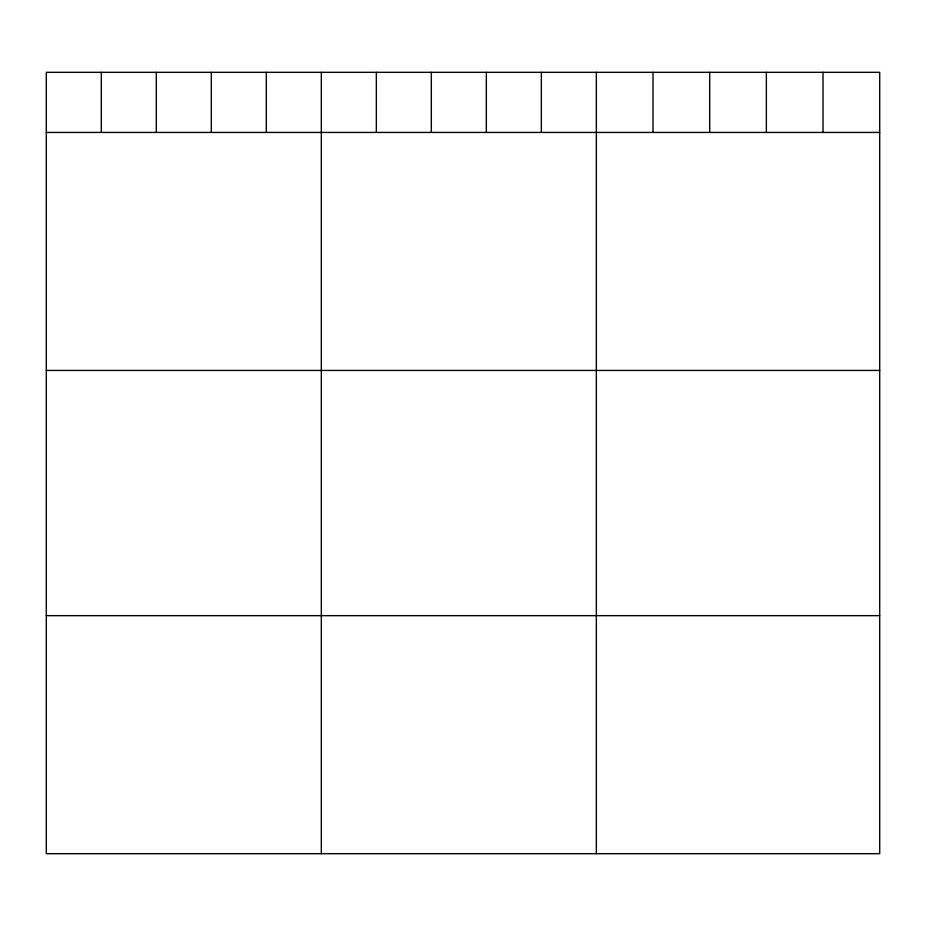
<?xml version="1.0" encoding="UTF-8"?>
<svg xmlns="http://www.w3.org/2000/svg" width="926" height="926" viewBox="0 0 926 926"><rect width="100%" height="100%" fill="white"/><g stroke="black" fill="none" stroke-linecap="round" stroke-linejoin="round"><path stroke-width="1.39" d="M879.7 132.43L879.7 853.679L46.3 853.679L46.3 72.321L879.7 72.321L879.7 132.43L46.3 132.43M46.3 370.435L879.7 370.435M46.3 615.663L879.7 615.663M823.029 72.321L823.029 132.43M766.358 72.321L766.358 132.43M709.686 72.321L709.686 132.43M653.015 72.321L653.015 132.43M596.344 72.321L596.344 853.679M541.34 72.321L541.34 132.43M486.335 72.321L486.335 132.43M431.331 72.321L431.331 132.43M376.326 72.321L376.326 132.43M321.322 72.321L321.322 853.679M266.318 72.321L266.318 132.43M211.313 72.321L211.313 132.43M156.309 72.321L156.309 132.43M101.304 72.321L101.304 132.43"/></g></svg>
